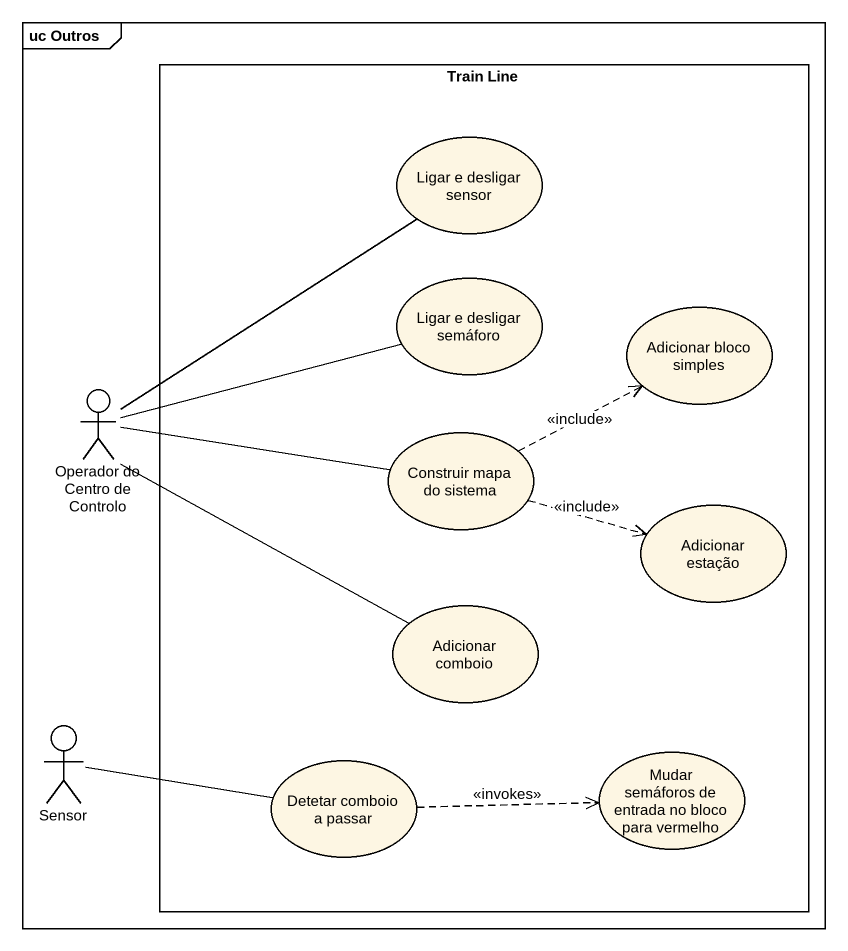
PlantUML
@startuml
mainframe uc Outros
rectangle "Train Line" as Train_Line {
  usecase "Ligar e desligar sensor" as Ligar_e_desligar_sensor
  usecase "Ligar e desligar semáforo" as Ligar_e_desligar_semáforo
  usecase "Adicionar bloco simples" as Adicionar_bloco_simples
  usecase "Construir mapa do sistema" as Construir_mapa_do_sistema
  usecase "Adicionar estação" as Adicionar_estação
  usecase "Adicionar comboio" as Adicionar_comboio
  usecase "Detetar comboio a passar" as Detetar_comboio_a_passar
  usecase "Mudar semáforos de entrada no bloco para vermelho" as Mudar_semáforos_de_entrada
}
actor "Operador do Centro de Controlo" as Operador_do_Centro_de
actor Sensor
Operador_do_Centro_de -up- Ligar_e_desligar_sensor
Operador_do_Centro_de -right- Ligar_e_desligar_semáforo
Operador_do_Centro_de -right- Construir_mapa_do_sistema
Operador_do_Centro_de -right- Adicionar_comboio
Construir_mapa_do_sistema .right.> Adicionar_bloco_simples : <<include>>
Construir_mapa_do_sistema .right.> Adicionar_estação : <<include>>
Sensor -right- Detetar_comboio_a_passar
Detetar_comboio_a_passar .right.> Mudar_semáforos_de_entrada : <<invokes>>
@enduml
